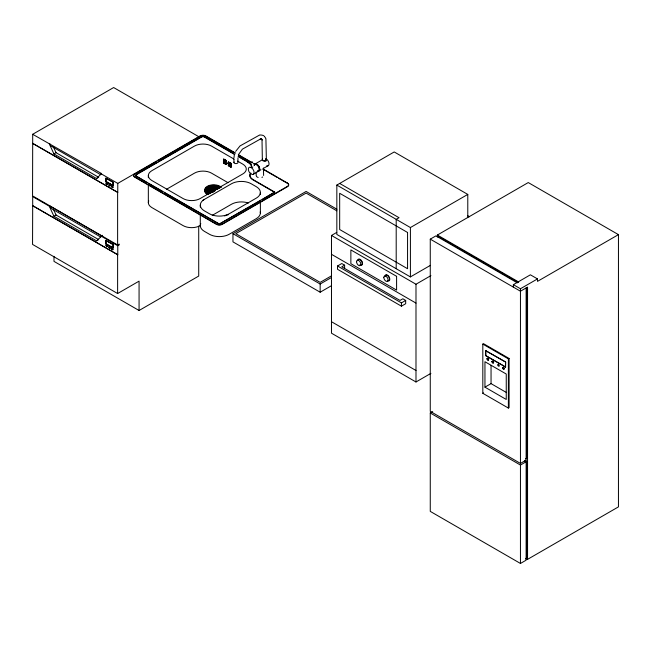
<?xml version="1.0" encoding="UTF-8"?>
<svg xmlns="http://www.w3.org/2000/svg" width="651" height="651" viewBox="0 0 651 651"><rect width="100%" height="100%" fill="white"/><g stroke="black" fill="none" stroke-linecap="round" stroke-linejoin="round"><path stroke-width="0.98" d="M233.929 162.457L233.929 159.178M237.949 157.859L237.949 162.457A2.01 1.164 0 0 1 235.548 163.588A2.01 1.164 0 0 1 234.083 162.009M256.185 175.64L256.185 171.937M262.337 159.503L262.011 139.526M263.614 175.461L263.443 168.088M266.357 159.503L265.909 138.801M213.878 186.341L211.665 186.357L213.121 188.709L213.845 185.885L211.656 186.031L213.178 191.337M205.285 189.978C206.985 186.324 214.708 193.591 205.374 190.182C204.984 185.356 216.913 193.583 204.666 190.173C207.108 184.323 215.79 184.404 220.575 187.228L220.022 187.838M205.277 189.653L209.5 190.141M213.577 188.513L213.878 186.015L213.731 191.044M233.929 157.859L234.376 154.686M213.862 191.142L214.415 185.397M216.002 189.091L217.711 187.008L217.776 185.999L215.042 190.702M106.967 184.436C104.648 184.827 107.236 179.92 107.122 184.396M107.114 184.355L105.934 182.915M106.406 182.524C105.755 182.239 107.692 183.509 107.448 184.054M109.816 186.08C108.652 187.008 108.432 181.727 110.141 185.771C110.239 182.435 107.561 186.194 110.288 185.69M111.939 185.893C114.836 187.423 110.646 188.383 111.939 185.852M111.728 186.316C113.787 184.998 112.761 189.465 111.59 186.398M107.374 246.526C108.042 247.177 105.796 243.254 107.228 245.793C107.163 248.462 105.381 244.345 105.999 245.077M106.797 246.745L106.146 244.996M109.417 246.501L110.076 248.251L108.774 247.299L109.099 246.534L109.783 246.713L109.962 248.356M109.954 248.316L109.099 247.689L108.986 246.639M111.939 248.21C115.129 249.276 110.678 251.083 111.939 248.169M112.257 248.145C114.34 251.449 110.979 249.089 111.679 248.356M227.264 163.01L227.329 163.613L227.272 163.002M214.48 188.497C214.317 182.256 220.136 187.358 214.521 188.676M213.992 191.06L214.781 186.056L216.848 186.455L214.968 188.79M214.48 188.131L214 191.085L213.455 191.012M214.309 191.142L215.253 188.627M251.432 162.205C252.23 164.06 253.776 161.049 251.432 162.205L238.323 154.669M207.742 194.307L211.233 192.379M238.673 154.336L242.4 149.169L260.799 138.826M214.887 190.564L216.905 186.772M214.871 190.776C216.596 183.029 223.749 187.984 216.059 188.863M235.662 151.374L240.04 145.922L259.48 135.091M262.491 159.943L262.923 160.813L265.112 161.456L266.202 160.83L265.763 159.178M263.614 168.267L268.204 165.688M214.309 191.036L213.463 190.45L213.194 191.15M215.188 190.653L217.711 186.642M207.628 188.88C214.277 192.265 207.246 184.957 206.701 188.595M49.305 143.879L53.927 153.921L96.535 178.52L101.572 173.565L32.688 134.285L32.688 143.301L117.766 192.419L117.766 183.403L101.149 173.809M101.572 173.565L100.547 174.606L50.762 145.865L49.736 143.635M101.149 236.126L117.766 245.72L117.766 254.744L32.688 205.626L32.688 196.602L49.305 206.196L53.927 216.246L96.535 240.846L102.565 235.304M210.599 189.189L208.027 187.195L206.53 187.911L210.127 189.254L210.607 188.904L212.633 191.663M217.711 187.008C218.712 186.088 220.241 188.79 219.501 187.016L218.565 186.528M251.603 166.786L252.149 167.527L252.857 166.892M207.921 193.762L207.905 194.21M208.955 186.471L208.841 187.268L211.957 188.847L210.712 186.577L208.841 186.902L211.852 188.578L210.761 186.243L208.955 186.837M209.736 193.583L206.782 193.974L210.094 191.614L205.146 192.183L204.788 191.532M261.01 169.781L258.781 170.774M32.688 134.285L113.648 87.543L198.718 136.661M117.766 245.72L119.182 244.898L119.182 244.084L117.619 244.979L32.55 195.87L32.688 143.301M53.927 153.921L56.059 152.692L98.659 177.292M198.718 226.174L198.718 276.065L139.07 310.503L139.07 281.142L117.619 293.528L32.55 244.41L32.688 205.626M96.535 178.52L97.951 177.707M49.305 206.196L49.736 205.952L101.572 235.882L100.547 236.931L50.762 208.182L49.736 205.952M105.91 178.195L113.152 182.215L113.005 185.576L105.91 181.474L105.91 178.195L113.152 182.215M105.91 181.474L113.152 185.494M53.927 216.246L56.059 215.009L98.659 239.609L96.535 240.846M117.766 183.403L200.158 135.913A4.02 2.319 0 0 1 205.838 135.913L235.695 153.156M135.693 173.459L156.598 161.391M158.339 160.382L199.287 136.743M112.485 187.7L113.054 187.488M146.784 182.508L136.246 176.095A2.01 1.164 0 0 1 136.246 174.452L201.574 136.734A2.01 1.164 0 0 1 204.414 136.734L234.718 154.23M136.246 176.421A2.01 1.164 0 0 1 136.246 174.785L201.574 137.06A2.01 1.164 0 0 1 204.414 137.06L234.718 154.556M32.55 143.391L117.766 192.419M166.648 189.205L194.478 173.142A12.052 6.958 0 0 1 211.518 173.142L228.005 182.662M223.464 159.267L224.318 159.389L224.001 163.263L223.464 162.962L223.48 159.259L224.318 159.389M224.53 159.886L225.384 160.008L225.067 163.881L224.53 163.572L224.546 159.877L225.384 160.008M226.45 164.312L225.596 164.19L225.913 160.317M225.596 160.496L226.45 160.618M223.464 162.962L224.318 163.084M224.53 163.572L225.384 163.694M229.111 165.85L228.257 165.728L228.574 161.855M228.257 162.034L229.111 162.156M230.177 162.774L229.323 162.652L230.177 162.774L229.86 166.648L229.323 166.339L229.339 162.644M230.389 163.263L231.243 163.385L230.918 167.266L230.389 166.957L230.405 163.263L231.243 163.385M229.323 166.339L230.177 166.461M230.389 166.957L231.243 167.079M105.91 240.512L113.152 244.532L113.005 247.893L105.91 243.791L105.91 240.512L113.152 244.532M105.91 243.791L113.152 247.811M254.948 164.06L262.508 159.698M202.998 200.199L231.398 183.802A14.062 8.121 0 0 1 251.286 183.802L256.258 186.674A14.062 8.121 0 0 1 256.258 198.148L229.274 213.731A14.062 8.121 0 0 1 209.386 213.731L204.414 210.859A14.062 8.121 0 0 1 204.414 199.385M253.223 174.338L258.659 171.197M32.55 205.708L117.766 254.744M212.25 215.359L231.398 204.3A14.062 8.121 0 0 1 248.373 203.014M136.246 176.095L217.906 223.244A2.01 1.164 0 0 0 220.746 223.244L274.722 192.086L262.532 199.45M260.791 200.451L220.746 223.244M133.951 174.712A4.02 2.319 0 0 1 134.822 173.963L134.822 173.638A4.02 2.319 0 0 0 134.822 176.917L216.49 224.066A4.02 2.319 0 0 0 222.17 224.066L287.498 186.341A4.02 2.319 0 0 0 287.498 183.061L262.914 168.869M133.78 175.005A4.02 2.319 0 0 0 134.822 177.243L216.49 224.392A4.02 2.319 0 0 0 222.17 224.392L287.498 186.674A4.02 2.319 0 0 0 287.498 183.395L287.498 183.061M331.489 285.683L320.162 292.218L232.96 241.871L232.96 233.676L306.108 191.443L336.933 209.248M430.401 265.372L410.407 276.911L336.836 234.441L336.836 185.079L394.213 151.952L467.784 194.421L467.784 217.597M430.921 373.357L415.989 381.982L331.481 333.19L331.481 235.45L336.754 232.407M344.615 265.177L341.775 266.812L400.007 300.436L402.847 298.793L405.687 300.436L405.687 303.716L401.431 306.173L337.519 269.278L337.519 265.99L341.775 263.533L344.615 265.177L344.615 268.456M336.836 185.079L410.407 227.549L467.784 194.421M331.587 275.788L320.162 282.379L235.8 233.676L306.108 193.087L336.86 210.843M232.96 233.676L320.162 284.023L331.489 277.489M526.13 287.937L526.13 460.135L520.45 463.414L430.262 411.342L430.262 239.145L435.942 235.865L517.374 282.876M437.366 237.078L437.366 235.044L528.262 182.565L618.45 234.637L618.45 506.877L527.554 559.355L525.805 558.346M331.481 235.45L415.989 284.235L430.921 275.617M337.519 265.99L401.431 302.894L405.687 300.436M513.354 287.115L513.354 284.658L530.394 274.812L537.498 278.913L537.498 281.37L618.45 234.637M513.354 284.658L520.45 288.751L537.498 278.913M482.814 344.102L483.522 343.695L509.09 358.457L509.09 407.656L508.382 408.063L482.814 393.302L482.814 344.102L508.382 358.864L509.09 358.457M485.654 350.661L505.681 362.062L505.542 367.066L485.654 355.584L485.654 350.661L505.681 362.062M485.654 355.584L505.681 366.985M524.38 460.762L526.13 461.771L526.13 560.177L520.45 563.457L430.262 511.385L430.262 412.986L432.695 411.578M484.946 387.158L506.25 399.454L506.25 374.032L484.946 361.736L484.946 387.158L491.049 383.626L506.388 392.488M482.814 393.302L483.522 392.895M525.422 458.906L526.846 458.084L526.846 287.522M430.262 412.986L520.45 465.05L526.846 461.364L526.846 558.127L525.422 558.94M216.612 188.823L216.213 189.221M216.612 189.197L218.752 188.139M208.605 193.795L211.233 192.745M212.12 192.468C205.602 188.53 203.153 196.342 210.167 191.98M205.952 193.03L206.579 193.729C203.022 191.215 216.287 191.581 207.335 193.729L207.335 193.363M217.271 189.181L219.338 188.172M206.782 193.974L210.745 192.37M209.882 192.672L205.146 192.183L209.622 190.702L204.666 190.173L209.174 191.614M106.113 244.971L106.577 244.866M212.828 192.582L209.435 190.653L205.179 190.751L205.765 191.768L209.516 191.101M205.374 192.021L209.768 191.231L205.179 190.792L205.293 191.581M260.042 134.96L262.361 135.164M260.237 138.948L261.759 139.086M210.493 191.125L205.708 188.237L210.127 189.254M205.708 188.237L209.72 189.71L212.356 191.947M211.282 188.57L207.832 186.617L209.777 188.766M467.752 215.725L469.517 216.742M437.366 235.044L518.709 282.005M438.074 236.272L518.05 282.453M262.98 135.343L263.94 135.896M339.676 183.436L399.039 217.711L396.199 219.354L396.199 268.717M261.149 138.907L261.759 139.265M430.262 239.145L520.45 291.217L527.554 287.115L527.554 559.355M253.255 163.295L255.013 164.304M205.439 136.043A4.02 2.319 0 0 1 205.838 136.246L233.937 152.464M238.323 155.003L251.498 162.604M262.914 169.195L276.96 177.308M278.718 178.325L287.498 183.395M238.233 156.264L247.022 161.334A18.073 10.44 0 0 1 251.595 165.802M238.233 156.59L251.367 164.166M234.083 159.113L211.518 146.084A12.052 6.958 0 0 0 194.478 146.084L151.87 170.684A12.052 6.958 0 0 0 151.87 180.522L183.11 198.563A12.052 6.958 0 0 0 200.158 198.563L242.766 173.963A12.052 6.958 0 0 0 242.766 164.125L237.558 161.114M274.722 192.411L252.816 179.766A10.042 5.802 0 0 1 250.749 173.296L250.749 172.971A10.042 5.802 0 0 0 252.816 179.44L274.722 192.086M331.481 254.313L415.989 303.097M148.534 183.517L162.587 191.63M164.345 192.647L217.906 223.244M331.481 321.716L415.989 370.5M525.088 460.347L526.846 461.364M139.07 310.503L53.992 261.385L53.992 256.323M213.194 191.394L210.94 185.673M211.225 188.896L211.225 188.521M212.307 191.614L208.198 187.643M264.396 136.344L265.738 138.248M261.303 138.826L262.182 140.079M211.079 190.198L212.381 191.63M53.26 146.621L56.059 152.692M53.26 208.938L56.059 215.009M212.967 191.378L210.818 186.682M213.325 192.11L211.925 188.668M214.391 191.069L213.463 190.702L212.999 191.215M213.316 191.093L212.787 188.139L211.681 186.528M213.642 191.069L213.585 188.09L212.787 188.505M520.45 288.751L520.45 463.414M520.45 465.05L520.45 563.457M508.382 358.864L508.382 408.063M505.542 362.143L505.542 367.066M491.049 365.325L491.049 383.626M485.792 350.58L485.792 355.503M415.989 284.235L415.989 381.982M410.407 227.549L410.407 276.911M401.431 302.894L401.431 306.173M320.162 284.023L320.162 292.218M260.376 192.411L260.376 194.364M260.376 201.2L260.376 212.91M247.022 161.334L247.022 161.66A18.073 10.44 0 0 1 251.595 166.127M230.934 163.564L230.918 167.266M230.706 163.084L230.706 166.77M229.868 162.953L229.86 166.648M229.64 162.465L229.64 166.16M228.802 162.335L228.794 166.029M226.141 160.797L226.125 164.5M225.075 160.187L225.067 163.881M224.847 159.698L224.847 163.385M223.781 159.08L223.781 162.774M213.341 186.056L212.055 186.113M207.425 187.634L206.579 188.196M200.296 205.122L200.296 207.075M200.296 214.887L200.296 225.62M200.158 135.913L200.158 136.246A4.02 2.319 0 0 1 200.988 135.872M148.338 175.599L148.338 177.609M148.338 184.624L148.338 202.664M117.619 192.501L117.619 244.979M117.619 254.826L117.619 293.528M113.005 182.296L113.005 185.576M113.005 244.613L113.005 247.893M106.048 178.114L106.048 181.393M106.048 240.431L106.048 243.71M357.684 260.742A3.418 1.977 60 0 1 360.101 259.35A3.418 1.977 60 0 1 362.517 263.533A3.418 1.977 60 0 1 360.101 264.933M384.953 276.488A3.418 1.977 60 0 1 387.369 275.096A3.418 1.977 60 0 1 389.786 279.279A3.418 1.977 60 0 1 387.369 280.679M358.253 259.847A3.011 1.741 60 0 1 361.948 261.979A3.011 1.741 60 0 1 360.101 264.599M385.311 276.057A3.011 1.741 60 0 1 388.875 277.017A3.011 1.741 60 0 1 387.923 280.581M201.46 135.742A4.02 2.319 0 0 1 204.536 135.742M200.158 225.62A12.052 6.958 0 0 1 183.11 225.62L151.87 207.579A12.052 6.958 0 0 1 148.745 200.858M208.515 194.275A9.041 5.216 0 0 1 207.596 186.153A9.041 5.216 0 0 1 221.527 187.39M260.254 211.852A14.062 8.121 0 0 1 256.258 218.655L229.274 234.23A14.062 8.121 0 0 1 209.386 234.23L204.414 231.365A14.062 8.121 0 0 1 200.777 223.521M224.652 215.986A8.032 4.638 0 0 1 228.257 214.789M254.175 165.289A4.02 2.319 60 0 1 257.145 164.369A4.02 2.319 60 0 1 259.798 168.959A4.02 2.319 60 0 1 257.511 171.075M265.763 158.681A2.01 1.164 0 0 1 265.942 160.211A2.01 1.164 0 0 1 263.338 160.504A2.01 1.164 0 0 1 262.491 159.056M262.638 177.007A3.719 2.148 0 0 1 261.889 177.365M258.178 177.454A3.719 2.148 0 0 1 256.356 176.193M254.622 165.069A3.572 2.067 60 0 1 254.858 164.703M255.176 164.443A3.572 2.067 60 0 1 257.926 165.403A3.572 2.067 60 0 1 259.489 169M259.44 169.537A3.572 2.067 60 0 1 258.748 170.635M258.056 170.953A3.572 2.067 60 0 1 257.617 170.977M254.549 164.882A3.572 2.067 60 0 1 254.858 164.622M256.16 164.573A3.572 2.067 60 0 1 258.439 166.689M258.748 167.307A3.572 2.067 60 0 1 259.179 169.179M259.131 169.716A3.572 2.067 60 0 1 258.748 170.554M254.028 164.947A4.02 2.319 60 0 1 258.659 166.558A4.02 2.319 60 0 1 257.739 171.376M266.194 158.925A4.02 2.319 60 0 1 269.018 163.515A4.02 2.319 60 0 1 266.747 165.745M250.659 167.315L250.122 167.201A4.02 2.319 60 0 0 248.373 169.219A4.02 2.319 60 0 0 250.122 173.256L252.303 174.517A4.02 2.319 60 0 0 254.053 172.499A4.02 2.319 60 0 0 252.303 168.454L250.659 167.315M407.559 232.472L339.676 193.274L339.676 229.518L407.559 268.717L407.559 232.472M396.597 276.325L350.865 249.919L350.865 263.696L396.597 290.102L396.597 276.325M224.009 163.263L224.009 159.568L224.001 163.263M487.078 358.864A1.001 0.578 60 0 0 488.136 360.19A1.001 0.578 60 0 0 488.136 358.766A1.001 0.578 60 0 0 487.078 358.864M492.042 361.736A1.001 0.578 60 0 0 493.108 363.063A1.001 0.578 60 0 0 493.108 361.639A1.001 0.578 60 0 0 492.042 361.736M497.869 364.934A1.001 0.578 60 0 0 498.935 366.261A1.001 0.578 60 0 0 498.935 364.837A1.001 0.578 60 0 0 497.869 364.934M502.694 367.88A1.001 0.578 60 0 0 503.76 369.207A1.001 0.578 60 0 0 503.76 367.791A1.001 0.578 60 0 0 502.694 367.88M487.217 358.782A1.001 0.578 60 0 0 488.283 360.109A1.001 0.578 60 0 0 488.283 358.685A1.001 0.578 60 0 0 487.217 358.782M492.189 361.655A1.001 0.578 60 0 0 493.255 362.981A1.001 0.578 60 0 0 493.255 361.557A1.001 0.578 60 0 0 492.189 361.655M502.841 367.799A1.001 0.578 60 0 0 503.907 369.125A1.001 0.578 60 0 0 503.907 367.709A1.001 0.578 60 0 0 502.841 367.799M356.545 261.726A3.011 1.741 60 0 0 359.743 265.706A3.011 1.741 60 0 0 359.743 261.442A3.011 1.741 60 0 0 356.545 261.726M383.821 277.472A3.011 1.741 60 0 0 387.011 281.452A3.011 1.741 60 0 0 387.011 277.188A3.011 1.741 60 0 0 383.821 277.472"/></g></svg>
